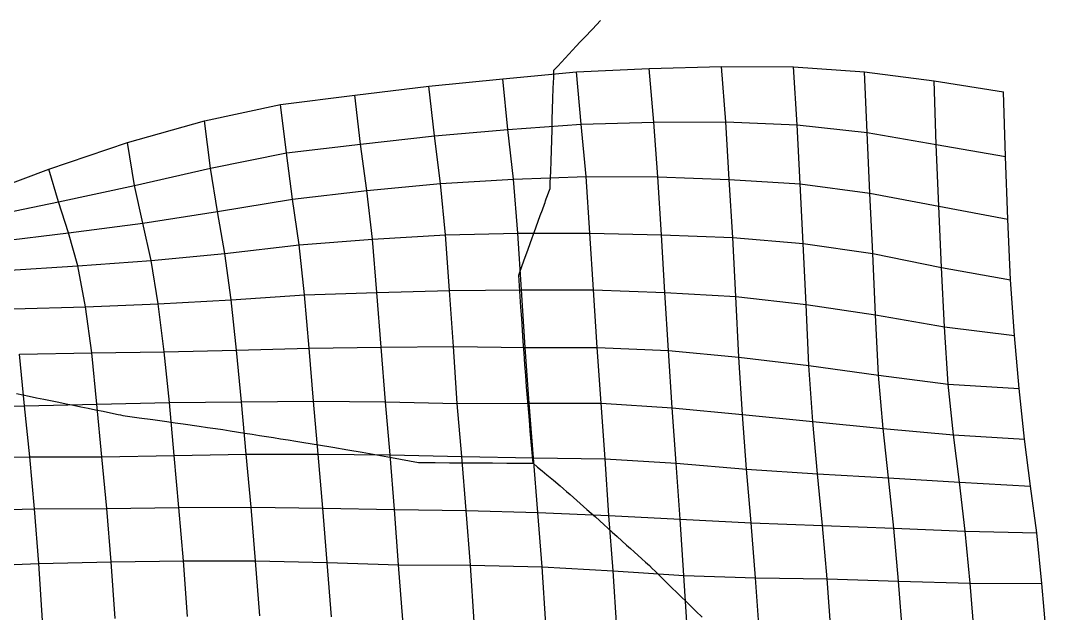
# Model space of a CAD drawing. Header units: metres. Extents: x -1994 to 1259, y -764 to 1460.
# Drawn here: x 376 to 1088, y 1049 to 1460 of the extents above; entities that cross this region are included whole.
import ezdxf

# ---------------------------------------------------------------- set-up
doc = ezdxf.new("R2010")
doc.units = ezdxf.units.M

msp = doc.modelspace()

# ---------------------------------------------------------------- linework, layer by layer
for p, q in [((767.55444, 1448.3662, -3272.1685), (773.16943, 1454.271, -3266.683)), ((773.16943, 1454.271, -3266.683), (775.97485, 1457.213, -3263.9272)), ((775.97485, 1457.213, -3263.9272), (778.78076, 1460.1549, -3261.171)), ((764.7446, 1445.4028, -3274.898), (767.55444, 1448.3662, -3272.1685)), ((756.7815, 1436.9392, -3282.5142), (759.3596, 1439.6991, -3280.0852)), ((759.3596, 1439.6991, -3280.0852), (761.9321, 1442.4242, -3277.6072)), ((761.9321, 1442.4242, -3277.6072), (764.7446, 1445.4028, -3274.898)), ((751.6167, 1431.3735, -3287.317), (756.7815, 1436.9392, -3282.5142)), ((746.3772, 1424.012, -3293.6438), (746.44385, 1425.7596, -3292.0527)), ((746.44385, 1425.7596, -3292.0527), (749.0303, 1428.5695, -3289.689)), ((749.0303, 1428.5695, -3289.689), (751.6167, 1431.3735, -3287.317)), ((761.97656, 1424.4568, -3294.0388), (812.56177, 1426.9354, -3292.1956)), ((812.56177, 1426.9354, -3292.1956), (862.87964, 1428.3041, -3289.105)), ((815.6721, 1389.6312, -3325.3457), (812.56177, 1426.9354, -3292.1956)), ((865.7427, 1389.9751, -3321.1038), (862.87964, 1428.3041, -3289.105)), ((862.87964, 1428.3041, -3289.105), (912.80005, 1428.025, -3284.163)), ((915.2207, 1387.8599, -3314.0986), (912.80005, 1428.025, -3284.163)), ((912.80005, 1428.025, -3284.163), (961.96875, 1424.6263, -3275.7163)), ((659.6072, 1414.526, -3292.1377), (710.8672, 1419.8032, -3293.4387)), ((710.8672, 1419.8032, -3293.4387), (761.97656, 1424.4568, -3294.0388)), ((714.48267, 1384.5957, -3328.9448), (710.8672, 1419.8032, -3293.4387)), ((745.9758, 1413.1208, -3303.694), (746.24756, 1420.5325, -3296.8433)), ((746.24756, 1420.5325, -3296.8433), (746.31177, 1422.2681, -3295.239)), ((746.31177, 1422.2681, -3295.239), (746.3772, 1424.012, -3293.6438)), ((765.37476, 1388.3473, -3328.5315), (761.97656, 1424.4568, -3294.0388)), ((963.9231, 1382.5266, -3303.4783), (961.96875, 1424.6263, -3275.7163)), ((961.96875, 1424.6263, -3275.7163), (1010.458, 1418.4088, -3264.102)), ((1011.8865, 1374.127, -3289.4126), (1010.458, 1418.4088, -3264.102)), ((1010.458, 1418.4088, -3264.102), (1058.5837, 1410.6821, -3250.7925)), ((608.1526, 1408.4393, -3289.9272), (659.6072, 1414.526, -3292.1377)), ((663.426, 1380.1614, -3328.5908), (659.6072, 1414.526, -3292.1377)), ((745.7302, 1405.8274, -3310.6572), (745.9758, 1413.1208, -3303.694)), ((1059.8535, 1365.7426, -3275.3638), (1058.5837, 1410.6821, -3250.7925)), ((556.61523, 1402.0106, -3287.3328), (608.1526, 1408.4393, -3289.9272)), ((612.0718, 1374.4922, -3326.8496), (608.1526, 1408.4393, -3289.9272)), ((745.51074, 1398.6392, -3317.7434), (745.7302, 1405.8274, -3310.6572)), ((503.8667, 1390.5554, -3279.0903), (556.61523, 1402.0106, -3287.3328)), ((560.62085, 1368.422, -3324.6577), (556.61523, 1402.0106, -3287.3328)), ((745.2908, 1391.448, -3324.8328), (745.51074, 1398.6392, -3317.7434)), ((450.2627, 1375.552, -3266.8616), (503.8667, 1390.5554, -3279.0903)), ((508.0349, 1357.6416, -3317.1736), (503.8667, 1390.5554, -3279.0903)), ((745.0779, 1384.2858, -3331.9526), (745.2908, 1391.448, -3324.8328)), ((765.37476, 1388.3473, -3328.5315), (815.6721, 1389.6312, -3325.3457)), ((815.6721, 1389.6312, -3325.3457), (865.7427, 1389.9751, -3321.1038)), ((818.6111, 1351.6176, -3357.6985), (815.6721, 1389.6312, -3325.3457)), ((868.1953, 1349.9427, -3351.1885), (865.7427, 1389.9751, -3321.1038)), ((865.7427, 1389.9751, -3321.1038), (915.2207, 1387.8599, -3314.0986)), ((663.426, 1380.1614, -3328.5908), (714.48267, 1384.5957, -3328.9448)), ((714.48267, 1384.5957, -3328.9448), (765.37476, 1388.3473, -3328.5315)), ((718.25684, 1350.0469, -3365.1907), (714.48267, 1384.5957, -3328.9448)), ((744.8711, 1377.1515, -3339.0996), (745.0779, 1384.2858, -3331.9526)), ((768.6987, 1351.9302, -3362.6785), (765.37476, 1388.3473, -3328.5315)), ((917.4258, 1346.8002, -3343.0293), (915.2207, 1387.8599, -3314.0986)), ((915.2207, 1387.8599, -3314.0986), (963.9231, 1382.5266, -3303.4783)), ((965.8484, 1340.3063, -3331.1047), (963.9231, 1382.5266, -3303.4783)), ((963.9231, 1382.5266, -3303.4783), (1011.8865, 1374.127, -3289.4126)), ((395.81445, 1357.0443, -3250.6956), (450.2627, 1375.552, -3266.8616)), ((455.14502, 1345.6008, -3308.2734), (450.2627, 1375.552, -3266.8616)), ((612.0718, 1374.4922, -3326.8496), (663.426, 1380.1614, -3328.5908)), ((667.5652, 1347.1277, -3366.539), (663.426, 1380.1614, -3328.5908)), ((744.66406, 1369.9991, -3346.2644), (744.8711, 1377.1515, -3339.0996)), ((508.0349, 1357.6416, -3317.1736), (560.62085, 1368.422, -3324.6577)), ((560.62085, 1368.422, -3324.6577), (612.0718, 1374.4922, -3326.8496)), ((564.9431, 1336.1465, -3363.4578), (560.62085, 1368.422, -3324.6577)), ((616.42725, 1342.3552, -3365.8054), (612.0718, 1374.4922, -3326.8496)), ((744.4324, 1362.7958, -3353.2527), (744.66406, 1369.9991, -3346.2644)), ((1013.6887, 1331.3953, -3316.4646), (1011.8865, 1374.127, -3289.4126)), ((1011.8865, 1374.127, -3289.4126), (1059.8535, 1365.7426, -3275.3638)), ((744.1853, 1355.4714, -3360.2397), (744.4324, 1362.7958, -3353.2527)), ((1061.5164, 1322.4325, -3301.7659), (1059.8535, 1365.7426, -3275.3638)), ((340.91797, 1336.6782, -3232.4414), (395.81445, 1357.0443, -3250.6956)), ((402.4502, 1334.3688, -3300.282), (395.81445, 1357.0443, -3250.6956)), ((455.14502, 1345.6008, -3308.2734), (508.0349, 1357.6416, -3317.1736)), ((512.9121, 1327.6697, -3358.562), (508.0349, 1357.6416, -3317.1736)), ((744.05493, 1351.6047, -3363.928), (744.1853, 1355.4714, -3360.2397)), ((616.42725, 1342.3552, -3365.8054), (667.5652, 1347.1277, -3366.539)), ((667.5652, 1347.1277, -3366.539), (718.25684, 1350.0469, -3365.1907)), ((671.06104, 1311.4232, -3401.4866), (667.5652, 1347.1277, -3366.539)), ((718.25684, 1350.0469, -3365.1907), (768.6987, 1351.9302, -3362.6785)), ((721.3474, 1312.6605, -3398.2485), (718.25684, 1350.0469, -3365.1907)), ((743.74243, 1343.6531, -3371.07), (743.9075, 1347.6649, -3367.5417)), ((743.9075, 1347.6649, -3367.5417), (744.05493, 1351.6047, -3363.928)), ((771.3154, 1312.579, -3393.5286), (768.6987, 1351.9302, -3362.6785)), ((768.6987, 1351.9302, -3362.6785), (818.6111, 1351.6176, -3357.6985)), ((821.06274, 1311.581, -3387.779), (818.6111, 1351.6176, -3357.6985)), ((818.6111, 1351.6176, -3357.6985), (868.1953, 1349.9427, -3351.1885)), ((870.5818, 1309.6359, -3380.965), (868.1953, 1349.9427, -3351.1885)), ((868.1953, 1349.9427, -3351.1885), (917.4258, 1346.8002, -3343.0293)), ((919.5847, 1305.5492, -3371.7454), (917.4258, 1346.8002, -3343.0293)), ((917.4258, 1346.8002, -3343.0293), (965.8484, 1340.3063, -3331.1047)), ((402.4502, 1334.3688, -3300.282), (455.14502, 1345.6008, -3308.2734)), ((460.95654, 1319.5046, -3354.0164), (455.14502, 1345.6008, -3308.2734)), ((564.9431, 1336.1465, -3363.4578), (616.42725, 1342.3552, -3365.8054)), ((620.37134, 1308.5112, -3402.8433), (616.42725, 1342.3552, -3365.8054)), ((741.98096, 1338.8091, -3375.3425), (742.8655, 1341.2452, -3373.2131)), ((742.8655, 1341.2452, -3373.2131), (743.74243, 1343.6531, -3371.07)), ((967.87476, 1298.5046, -3359.202), (965.8484, 1340.3063, -3331.1047)), ((965.8484, 1340.3063, -3331.1047), (1013.6887, 1331.3953, -3316.4646)), ((349.8357, 1323.4702, -3292.665), (402.4502, 1334.3688, -3300.282)), ((409.39673, 1312.9828, -3351.317), (402.4502, 1334.3688, -3300.282)), ((512.9121, 1327.6697, -3358.562), (564.9431, 1336.1465, -3363.4578)), ((569.41504, 1304.4932, -3402.957), (564.9431, 1336.1465, -3363.4578)), ((738.36597, 1328.8047, -3383.79), (739.782, 1332.7295, -3380.507)), ((739.782, 1332.7295, -3380.507), (740.22095, 1333.9452, -3379.4902)), ((740.22095, 1333.9452, -3379.4902), (740.65845, 1335.1558, -3378.466)), ((740.65845, 1335.1558, -3378.466), (741.0945, 1336.3611, -3377.4355)), ((741.0945, 1336.3611, -3377.4355), (741.98096, 1338.8091, -3375.3425)), ((460.95654, 1319.5046, -3354.0164), (512.9121, 1327.6697, -3358.562)), ((517.9668, 1298.4333, -3400.7769), (512.9121, 1327.6697, -3358.562)), ((736.95386, 1324.8989, -3387.098), (738.36597, 1328.8047, -3383.79)), ((1015.5115, 1288.7494, -3343.613), (1013.6887, 1331.3953, -3316.4646)), ((1013.6887, 1331.3953, -3316.4646), (1061.5164, 1322.4325, -3301.7659)), ((409.39673, 1312.9828, -3351.317), (460.95654, 1319.5046, -3354.0164)), ((466.8379, 1293.6984, -3400.0852), (460.95654, 1319.5046, -3354.0164)), ((734.13403, 1317.1051, -3393.7358), (736.95386, 1324.8989, -3387.098)), ((1063.4626, 1280.2999, -3329.4915), (1061.5164, 1322.4325, -3301.7659)), ((357.8838, 1306.6545, -3348.8352), (409.39673, 1312.9828, -3351.317)), ((415.9453, 1289.9448, -3400.496), (409.39673, 1312.9828, -3351.317)), ((620.37134, 1308.5112, -3402.8433), (671.06104, 1311.4232, -3401.4866)), ((671.06104, 1311.4232, -3401.4866), (721.3474, 1312.6605, -3398.2485)), ((673.844, 1272.7616, -3433.1113), (671.06104, 1311.4232, -3401.4866)), ((723.9468, 1273.2374, -3429.0176), (721.3474, 1312.6605, -3398.2485)), ((721.3474, 1312.6605, -3398.2485), (771.3154, 1312.579, -3393.5286)), ((731.3174, 1309.3243, -3400.3906), (732.7263, 1313.2172, -3397.0662)), ((732.7263, 1313.2172, -3397.0662), (734.13403, 1317.1051, -3393.7358)), ((773.9612, 1273.3483, -3424.514), (771.3154, 1312.579, -3393.5286)), ((771.3154, 1312.579, -3393.5286), (821.06274, 1311.581, -3387.779)), ((823.51855, 1271.5619, -3417.8784), (821.06274, 1311.581, -3387.779)), ((821.06274, 1311.581, -3387.779), (870.5818, 1309.6359, -3380.965)), ((517.9668, 1298.4333, -3400.7769), (569.41504, 1304.4932, -3402.957)), ((569.41504, 1304.4932, -3402.957), (620.37134, 1308.5112, -3402.8433)), ((573.14526, 1269.7611, -3438.997), (569.41504, 1304.4932, -3402.957)), ((623.551, 1271.4954, -3436.3174), (620.37134, 1308.5112, -3402.8433)), ((728.4934, 1301.509, -3406.9873), (729.8992, 1305.4067, -3403.7358)), ((729.8992, 1305.4067, -3403.7358), (731.3174, 1309.3243, -3400.3906)), ((872.7998, 1268.63, -3409.956), (870.5818, 1309.6359, -3380.965)), ((870.5818, 1309.6359, -3380.965), (919.5847, 1305.5492, -3371.7454)), ((921.4475, 1263.0703, -3399.081), (919.5847, 1305.5492, -3371.7454)), ((919.5847, 1305.5492, -3371.7454), (967.87476, 1298.5046, -3359.202)), ((466.8379, 1293.6984, -3400.0852), (517.9668, 1298.4333, -3400.7769)), ((522.334, 1266.345, -3439.787), (517.9668, 1298.4333, -3400.7769)), ((725.6238, 1293.5271, -3413.4893), (728.4934, 1301.509, -3406.9873)), ((969.7007, 1255.8727, -3386.3657), (967.87476, 1298.5046, -3359.202)), ((967.87476, 1298.5046, -3359.202), (1015.5115, 1288.7494, -3343.613)), ((365.1765, 1286.7046, -3401.484), (415.9453, 1289.9448, -3400.496)), ((415.9453, 1289.9448, -3400.496), (466.8379, 1293.6984, -3400.0852)), ((421.2146, 1261.599, -3443.7114), (415.9453, 1289.9448, -3400.496)), ((471.69043, 1263.624, -3441.3584), (466.8379, 1293.6984, -3400.0852)), ((722.75244, 1285.5038, -3419.8076), (724.20215, 1289.5603, -3416.6436)), ((724.20215, 1289.5603, -3416.6436), (725.6238, 1293.5271, -3413.4893)), ((722.06445, 1283.578, -3421.3098), (722.2937, 1284.2201, -3420.809)), ((722.55615, 1276.185, -3426.8855), (722.06445, 1283.578, -3421.3098)), ((722.2937, 1284.2201, -3420.809), (722.5232, 1284.8618, -3420.308)), ((722.5232, 1284.8618, -3420.308), (722.75244, 1285.5038, -3419.8076)), ((1017.7092, 1247.6602, -3372.5103), (1015.5115, 1288.7494, -3343.613)), ((1015.5115, 1288.7494, -3343.613), (1063.4626, 1280.2999, -3329.4915)), ((723.0459, 1268.7845, -3432.4512), (722.55615, 1276.185, -3426.8855)), ((1066.2708, 1241.7427, -3361.2334), (1063.4626, 1280.2999, -3329.4915)), ((522.334, 1266.345, -3439.787), (573.14526, 1269.7611, -3438.997)), ((573.14526, 1269.7611, -3438.997), (623.551, 1271.4954, -3436.3174)), ((576.35913, 1232.8877, -3472.631), (573.14526, 1269.7611, -3438.997)), ((623.551, 1271.4954, -3436.3174), (673.844, 1272.7616, -3433.1113)), ((626.49536, 1233.5033, -3468.6946), (623.551, 1271.4954, -3436.3174)), ((673.844, 1272.7616, -3433.1113), (723.9468, 1273.2374, -3429.0176)), ((676.58716, 1233.9352, -3464.5513), (673.844, 1272.7616, -3433.1113)), ((723.5337, 1261.3765, -3438.0073), (723.0459, 1268.7845, -3432.4512)), ((723.9468, 1273.2374, -3429.0176), (773.9612, 1273.3483, -3424.514)), ((726.4429, 1233.3856, -3459.3054), (723.9468, 1273.2374, -3429.0176)), ((776.416, 1233.3245, -3454.6084), (773.9612, 1273.3483, -3424.514)), ((773.9612, 1273.3483, -3424.514), (823.51855, 1271.5619, -3417.8784)), ((825.90454, 1231.2532, -3447.6528), (823.51855, 1271.5619, -3417.8784)), ((823.51855, 1271.5619, -3417.8784), (872.7998, 1268.63, -3409.956)), ((874.79395, 1226.6958, -3437.9043), (872.7998, 1268.63, -3409.956)), ((872.7998, 1268.63, -3409.956), (921.4475, 1263.0703, -3399.081)), ((370.90332, 1260.2566, -3446.8315), (421.2146, 1261.599, -3443.7114)), ((421.2146, 1261.599, -3443.7114), (471.69043, 1263.624, -3441.3584)), ((425.58667, 1229.5308, -3482.7446), (421.2146, 1261.599, -3443.7114)), ((471.69043, 1263.624, -3441.3584), (522.334, 1266.345, -3439.787)), ((475.75415, 1230.2765, -3478.954), (471.69043, 1263.624, -3441.3584)), ((526.0515, 1231.5604, -3475.7683), (522.334, 1266.345, -3439.787)), ((724.06323, 1253.3334, -3444.0393), (723.5337, 1261.3765, -3438.0073)), ((923.3657, 1220.8203, -3426.6746), (921.4475, 1263.0703, -3399.081)), ((921.4475, 1263.0703, -3399.081), (969.7007, 1255.8727, -3386.3657)), ((971.7461, 1214.1505, -3414.5522), (969.7007, 1255.8727, -3386.3657)), ((969.7007, 1255.8727, -3386.3657), (1017.7092, 1247.6602, -3372.5103)), ((724.60547, 1245.3354, -3450.1328), (724.06323, 1253.3334, -3444.0393)), ((1020.22705, 1207.8982, -3402.8992), (1017.7092, 1247.6602, -3372.5103)), ((1017.7092, 1247.6602, -3372.5103), (1066.2708, 1241.7427, -3361.2334)), ((725.16016, 1237.3857, -3456.2856), (724.60547, 1245.3354, -3450.1328)), ((1069.4783, 1204.8417, -3394.8364), (1066.2708, 1241.7427, -3361.2334)), ((526.0515, 1231.5604, -3475.7683), (576.35913, 1232.8877, -3472.631)), ((576.35913, 1232.8877, -3472.631), (626.49536, 1233.5033, -3468.6946)), ((579.58496, 1196.0634, -3506.3203), (576.35913, 1232.8877, -3472.631)), ((626.49536, 1233.5033, -3468.6946), (676.58716, 1233.9352, -3464.5513)), ((629.48804, 1195.712, -3501.2974), (626.49536, 1233.5033, -3468.6946)), ((679.1638, 1194.4174, -3495.2144), (676.58716, 1233.9352, -3464.5513)), ((676.58716, 1233.9352, -3464.5513), (726.4429, 1233.3856, -3459.3054)), ((725.7141, 1229.4445, -3462.4314), (725.16016, 1237.3857, -3456.2856)), ((729.209, 1194.6543, -3490.8523), (726.4429, 1233.3856, -3459.3054)), ((726.4429, 1233.3856, -3459.3054), (776.416, 1233.3245, -3454.6084)), ((779.21387, 1194.7244, -3486.3027), (776.416, 1233.3245, -3454.6084)), ((776.416, 1233.3245, -3454.6084), (825.90454, 1231.2532, -3447.6528)), ((375.37158, 1228.5875, -3486.313), (425.58667, 1229.5308, -3482.7446)), ((378.8816, 1192.943, -3521.3276), (375.37158, 1228.5875, -3486.313)), ((425.58667, 1229.5308, -3482.7446), (475.75415, 1230.2765, -3478.954)), ((429.12866, 1194.0188, -3517.9082), (425.58667, 1229.5308, -3482.7446)), ((475.75415, 1230.2765, -3478.954), (526.0515, 1231.5604, -3475.7683)), ((479.4021, 1195.2036, -3514.611), (475.75415, 1230.2765, -3478.954)), ((529.50024, 1195.6611, -3510.4966), (526.0515, 1231.5604, -3475.7683)), ((726.2898, 1221.5869, -3468.6807), (725.7141, 1229.4445, -3462.4314)), ((828.44116, 1191.5693, -3478.1294), (825.90454, 1231.2532, -3447.6528)), ((825.90454, 1231.2532, -3447.6528), (874.79395, 1226.6958, -3437.9043)), ((877.27075, 1186.7632, -3468.1013), (874.79395, 1226.6958, -3437.9043)), ((874.79395, 1226.6958, -3437.9043), (923.3657, 1220.8203, -3426.6746)), ((726.8877, 1213.815, -3475.0354), (726.2898, 1221.5869, -3468.6807)), ((926.0989, 1181.9512, -3458.0664), (923.3657, 1220.8203, -3426.6746)), ((923.3657, 1220.8203, -3426.6746), (971.7461, 1214.1505, -3414.5522)), ((727.4851, 1206.0496, -3481.3843), (726.8877, 1213.815, -3475.0354)), ((974.9475, 1177.2245, -3448.1274), (971.7461, 1214.1505, -3414.5522)), ((971.7461, 1214.1505, -3414.5522), (1020.22705, 1207.8982, -3402.8992)), ((728.0947, 1198.3323, -3487.7927), (727.4851, 1206.0496, -3481.3843)), ((1023.84204, 1172.6888, -3438.403), (1020.22705, 1207.8982, -3402.8992)), ((1020.22705, 1207.8982, -3402.8992), (1069.4783, 1204.8417, -3394.8364)), ((1073.1099, 1169.7019, -3430.4187), (1069.4783, 1204.8417, -3394.8364)), ((373.1797, 1201.3893, -3513.3586), (377.56836, 1200.4966, -3514.015)), ((377.56836, 1200.4966, -3514.015), (381.95557, 1199.5848, -3514.6506)), ((381.95557, 1199.5848, -3514.6506), (387.11133, 1198.5132, -3515.3977)), ((387.11133, 1198.5132, -3515.3977), (392.26758, 1197.4508, -3516.1545)), ((392.26758, 1197.4508, -3516.1545), (402.58057, 1195.3419, -3517.6843)), ((728.71655, 1190.664, -3494.2568), (728.0947, 1198.3323, -3487.7927)), ((328.55444, 1191.5349, -3524.374), (378.8816, 1192.943, -3521.3276)), ((378.8816, 1192.943, -3521.3276), (429.12866, 1194.0188, -3517.9082)), ((382.45337, 1157.5546, -3556.6304), (378.8816, 1192.943, -3521.3276)), ((402.58057, 1195.3419, -3517.6843), (407.7373, 1194.2952, -3518.4575)), ((407.7373, 1194.2952, -3518.4575), (412.89453, 1193.2502, -3519.2327)), ((412.89453, 1193.2502, -3519.2327), (417.96484, 1192.223, -3519.9949)), ((417.96484, 1192.223, -3519.9949), (423.03467, 1191.1807, -3520.7415)), ((423.03467, 1191.1807, -3520.7415), (428.1045, 1190.1329, -3521.482)), ((428.1045, 1190.1329, -3521.482), (433.34595, 1189.0494, -3522.2478)), ((429.12866, 1194.0188, -3517.9082), (479.4021, 1195.2036, -3514.611)), ((432.43237, 1157.5177, -3551.9604), (429.12866, 1194.0188, -3517.9082)), ((479.4021, 1195.2036, -3514.611), (529.50024, 1195.6611, -3510.4966)), ((482.6543, 1158.4885, -3548.4229), (479.4021, 1195.2036, -3514.611)), ((529.50024, 1195.6611, -3510.4966), (579.58496, 1196.0634, -3506.3203)), ((532.8203, 1159.2281, -3544.6257), (529.50024, 1195.6611, -3510.4966)), ((582.8198, 1159.2766, -3540.052), (579.58496, 1196.0634, -3506.3203)), ((579.58496, 1196.0634, -3506.3203), (629.48804, 1195.712, -3501.2974)), ((632.6992, 1158.8269, -3534.9182), (629.48804, 1195.712, -3501.2974)), ((629.48804, 1195.712, -3501.2974), (679.1638, 1194.4174, -3495.2144)), ((679.1638, 1194.4174, -3495.2144), (729.209, 1194.6543, -3490.8523)), ((682.43066, 1157.7626, -3529.0942), (679.1638, 1194.4174, -3495.2144)), ((729.33813, 1182.997, -3500.7195), (728.71655, 1190.664, -3494.2568)), ((729.209, 1194.6543, -3490.8523), (779.21387, 1194.7244, -3486.3027)), ((732.20435, 1156.8737, -3523.467), (729.209, 1194.6543, -3490.8523)), ((781.9873, 1156.024, -3517.8843), (779.21387, 1194.7244, -3486.3027)), ((779.21387, 1194.7244, -3486.3027), (828.44116, 1191.5693, -3478.1294)), ((831.25195, 1153.0226, -3509.8833), (828.44116, 1191.5693, -3478.1294)), ((828.44116, 1191.5693, -3478.1294), (877.27075, 1186.7632, -3468.1013)), ((433.34595, 1189.0494, -3522.2478), (438.5874, 1187.9677, -3523.0146)), ((438.5874, 1187.9677, -3523.0146), (443.82983, 1186.9019, -3523.799)), ((443.82983, 1186.9019, -3523.799), (445.44336, 1186.5739, -3524.0403)), ((445.44336, 1186.5739, -3524.0403), (447.0569, 1186.2449, -3524.281)), ((447.0569, 1186.2449, -3524.281), (448.67065, 1185.9155, -3524.5208)), ((448.67065, 1185.9155, -3524.5208), (458.34033, 1184.605, -3525.3545)), ((458.34033, 1184.605, -3525.3545), (468.0088, 1183.2653, -3526.1565)), ((468.0088, 1183.2653, -3526.1565), (477.6765, 1181.9187, -3526.9512)), ((729.9773, 1175.4026, -3507.2646), (729.33813, 1182.997, -3500.7195)), ((880.24316, 1148.8881, -3500.6096), (877.27075, 1186.7632, -3468.1013)), ((877.27075, 1186.7632, -3468.1013), (926.0989, 1181.9512, -3458.0664)), ((477.6765, 1181.9187, -3526.9512), (483.3069, 1181.1346, -3527.4138)), ((483.3069, 1181.1346, -3527.4138), (488.93677, 1180.342, -3527.8674)), ((488.93677, 1180.342, -3527.8674), (500.19458, 1178.7341, -3528.7505)), ((500.19458, 1178.7341, -3528.7505), (505.823, 1177.9192, -3529.1797)), ((505.823, 1177.9192, -3529.1797), (511.4502, 1177.0869, -3529.5903)), ((511.4502, 1177.0869, -3529.5903), (516.5564, 1176.3313, -3529.963)), ((516.5564, 1176.3313, -3529.963), (521.66187, 1175.5626, -3530.3208)), ((521.66187, 1175.5626, -3530.3208), (531.8699, 1173.9896, -3530.9983)), ((929.45264, 1145.6582, -3492.3523), (926.0989, 1181.9512, -3458.0664)), ((926.0989, 1181.9512, -3458.0664), (974.9475, 1177.2245, -3448.1274)), ((978.7827, 1142.9291, -3484.6577), (974.9475, 1177.2245, -3448.1274)), ((974.9475, 1177.2245, -3448.1274), (1023.84204, 1172.6888, -3438.403)), ((531.8699, 1173.9896, -3530.9983), (536.97266, 1173.1854, -3531.3179)), ((536.97266, 1173.1854, -3531.3179), (542.07324, 1172.3623, -3531.617)), ((542.07324, 1172.3623, -3531.617), (546.9031, 1171.5829, -3531.9)), ((546.9031, 1171.5829, -3531.9), (551.73315, 1170.8082, -3532.1877)), ((551.73315, 1170.8082, -3532.1877), (556.56396, 1170.0378, -3532.481)), ((556.56396, 1170.0378, -3532.481), (561.92896, 1169.1826, -3532.8064)), ((561.92896, 1169.1826, -3532.8064), (567.29443, 1168.3334, -3533.1384)), ((567.29443, 1168.3334, -3533.1384), (572.6604, 1167.4879, -3533.4749)), ((730.6338, 1167.8796, -3513.8909), (729.9773, 1175.4026, -3507.2646)), ((1028.0496, 1139.9381, -3476.669), (1023.84204, 1172.6888, -3438.403)), ((1023.84204, 1172.6888, -3438.403), (1073.1099, 1169.7019, -3430.4187)), ((1077.3611, 1137.1316, -3468.8872), (1073.1099, 1169.7019, -3430.4187)), ((572.6604, 1167.4879, -3533.4749), (582.8865, 1165.8771, -3534.116)), ((582.8865, 1165.8771, -3534.116), (592.99146, 1164.1973, -3534.6558)), ((592.99146, 1164.1973, -3534.6558), (603.1985, 1162.4119, -3535.1062)), ((603.1985, 1162.4119, -3535.1062), (613.35596, 1160.6349, -3535.5542)), ((731.0654, 1162.9292, -3518.2512), (730.6338, 1167.8796, -3513.8909)), ((731.4949, 1157.9655, -3522.5972), (731.0654, 1162.9292, -3518.2512)), ((332.19897, 1156.4479, -3560.0151), (382.45337, 1157.5546, -3556.6304)), ((385.8567, 1121.4668, -3591.1472), (382.45337, 1157.5546, -3556.6304)), ((382.45337, 1157.5546, -3556.6304), (432.43237, 1157.5177, -3551.9604)), ((432.43237, 1157.5177, -3551.9604), (482.6543, 1158.4885, -3548.4229)), ((435.89062, 1121.6577, -3586.7332), (432.43237, 1157.5177, -3551.9604)), ((482.6543, 1158.4885, -3548.4229), (532.8203, 1159.2281, -3544.6257)), ((486.02563, 1122.2682, -3582.7908), (482.6543, 1158.4885, -3548.4229)), ((532.8203, 1159.2281, -3544.6257), (582.8198, 1159.2766, -3540.052)), ((536.1057, 1122.6508, -3578.5923), (532.8203, 1159.2281, -3544.6257)), ((585.9075, 1121.8793, -3573.0972), (582.8198, 1159.2766, -3540.052)), ((582.8198, 1159.2766, -3540.052), (632.6992, 1158.8269, -3534.9182)), ((613.35596, 1160.6349, -3535.5542), (623.51025, 1158.8356, -3535.9775)), ((623.51025, 1158.8356, -3535.9775), (633.6648, 1157.0352, -3536.3997)), ((635.6738, 1120.9608, -3567.437), (632.6992, 1158.8269, -3534.9182)), ((632.6992, 1158.8269, -3534.9182), (682.43066, 1157.7626, -3529.0942)), ((633.6648, 1157.0352, -3536.3997), (639.89575, 1155.9302, -3536.6587)), ((639.89575, 1155.9302, -3536.6587), (646.1233, 1154.7946, -3536.884)), ((646.1233, 1154.7946, -3536.884), (652.3467, 1153.6364, -3537.084)), ((685.4802, 1120.2078, -3561.9624), (682.43066, 1157.7626, -3529.0942)), ((682.43066, 1157.7626, -3529.0942), (732.20435, 1156.8737, -3523.467)), ((731.9204, 1152.9895, -3526.9292), (731.4949, 1157.9655, -3522.5972)), ((735.1394, 1118.8428, -3555.8005), (732.20435, 1156.8737, -3523.467)), ((732.20435, 1156.8737, -3523.467), (781.9873, 1156.024, -3517.8843)), ((784.65234, 1116.8727, -3548.9587), (781.9873, 1156.024, -3517.8843)), ((781.9873, 1156.024, -3517.8843), (831.25195, 1153.0226, -3509.8833)), ((652.3467, 1153.6364, -3537.084), (656.1997, 1153.6077, -3536.5955)), ((656.1997, 1153.6077, -3536.5955), (660.05176, 1153.5686, -3536.095)), ((660.05176, 1153.5686, -3536.095), (663.9016, 1153.5183, -3535.582)), ((663.9016, 1153.5183, -3535.582), (673.876, 1153.3885, -3534.253)), ((673.876, 1153.3885, -3534.253), (683.8584, 1153.3009, -3532.9714)), ((683.8584, 1153.3009, -3532.9714), (693.84644, 1153.2593, -3531.7424)), ((693.84644, 1153.2593, -3531.7424), (703.8362, 1153.2177, -3530.5132)), ((703.8362, 1153.2177, -3530.5132), (713.82227, 1153.1471, -3529.2507)), ((713.82227, 1153.1471, -3529.2507), (723.8032, 1153.0502, -3527.959)), ((723.8032, 1153.0502, -3527.959), (726.5083, 1153.0238, -3527.609)), ((726.5083, 1153.0238, -3527.609), (729.2141, 1153.0037, -3527.2654)), ((729.2141, 1153.0037, -3527.2654), (731.9204, 1152.9895, -3526.9292)), ((731.9204, 1152.9895, -3526.9292), (735.1118, 1150.3517, -3528.8433)), ((735.1118, 1150.3517, -3528.8433), (738.3008, 1147.7007, -3530.7437)), ((738.3008, 1147.7007, -3530.7437), (741.4868, 1145.0363, -3532.6294)), ((833.98, 1114.133, -3541.2524), (831.25195, 1153.0226, -3509.8833)), ((831.25195, 1153.0226, -3509.8833), (880.24316, 1148.8881, -3500.6096)), ((883.376, 1111.6779, -3533.8652), (880.24316, 1148.8881, -3500.6096)), ((880.24316, 1148.8881, -3500.6096), (929.45264, 1145.6582, -3492.3523)), ((741.4868, 1145.0363, -3532.6294), (743.7854, 1143.1145, -3533.99)), ((743.7854, 1143.1145, -3533.99), (746.08154, 1141.1804, -3535.338)), ((746.08154, 1141.1804, -3535.338), (750.66797, 1137.2869, -3538.0051)), ((932.9263, 1109.8625, -3527.1975), (929.45264, 1145.6582, -3492.3523)), ((929.45264, 1145.6582, -3492.3523), (978.7827, 1142.9291, -3484.6577)), ((982.45435, 1107.9548, -3520.4258), (978.7827, 1142.9291, -3484.6577)), ((978.7827, 1142.9291, -3484.6577), (1028.0496, 1139.9381, -3476.669)), ((1031.9465, 1105.898, -3513.4863), (1028.0496, 1139.9381, -3476.669)), ((1028.0496, 1139.9381, -3476.669), (1077.3611, 1137.1316, -3468.8872)), ((750.66797, 1137.2869, -3538.0051), (752.9585, 1135.3268, -3539.3245)), ((752.9585, 1135.3268, -3539.3245), (755.2461, 1133.3547, -3540.6304)), ((755.2461, 1133.3547, -3540.6304), (757.59375, 1131.3309, -3541.9702)), ((1081.6318, 1104.6433, -3507.4485), (1077.3611, 1137.1316, -3468.8872)), ((757.59375, 1131.3309, -3541.9702), (759.937, 1129.2882, -3543.2898)), ((759.937, 1129.2882, -3543.2898), (764.6167, 1125.1766, -3545.8977)), ((335.47314, 1119.8245, -3593.9302), (385.8567, 1121.4668, -3591.1472)), ((385.8567, 1121.4668, -3591.1472), (435.89062, 1121.6577, -3586.7332)), ((388.81934, 1083.5502, -3623.6094), (385.8567, 1121.4668, -3591.1472)), ((435.89062, 1121.6577, -3586.7332), (486.02563, 1122.2682, -3582.7908)), ((439.07153, 1084.6471, -3620.2131), (435.89062, 1121.6577, -3586.7332)), ((486.02563, 1122.2682, -3582.7908), (536.1057, 1122.6508, -3578.5923)), ((489.23267, 1085.3665, -3616.393), (486.02563, 1122.2682, -3582.7908)), ((539.23413, 1085.4229, -3611.8281), (536.1057, 1122.6508, -3578.5923)), ((536.1057, 1122.6508, -3578.5923), (585.9075, 1121.8793, -3573.0972)), ((588.9336, 1084.226, -3605.855), (585.9075, 1121.8793, -3573.0972)), ((585.9075, 1121.8793, -3573.0972), (635.6738, 1120.9608, -3567.437)), ((638.5337, 1082.6174, -3599.4197), (635.6738, 1120.9608, -3567.437)), ((635.6738, 1120.9608, -3567.437), (685.4802, 1120.2078, -3561.9624)), ((688.469, 1082.3994, -3594.5464), (685.4802, 1120.2078, -3561.9624)), ((685.4802, 1120.2078, -3561.9624), (735.1394, 1118.8428, -3555.8005)), ((738.17554, 1081.2322, -3588.6064), (735.1394, 1118.8428, -3555.8005)), ((735.1394, 1118.8428, -3555.8005), (784.65234, 1116.8727, -3548.9587)), ((764.6167, 1125.1766, -3545.8977), (766.95337, 1123.1068, -3547.186)), ((766.95337, 1123.1068, -3547.186), (769.28687, 1121.0256, -3548.4617)), ((769.28687, 1121.0256, -3548.4617), (772.2329, 1118.3983, -3550.0715)), ((772.2329, 1118.3983, -3550.0715), (775.17847, 1115.7682, -3551.6787)), ((775.17847, 1115.7682, -3551.6787), (781.06714, 1110.4988, -3554.8826)), ((787.4573, 1078.3015, -3580.6855), (784.65234, 1116.8727, -3548.9587)), ((784.65234, 1116.8727, -3548.9587), (833.98, 1114.133, -3541.2524)), ((836.65845, 1075.0381, -3572.3906), (833.98, 1114.133, -3541.2524)), ((833.98, 1114.133, -3541.2524), (883.376, 1111.6779, -3533.8652)), ((886.2971, 1073.5898, -3566.135), (883.376, 1111.6779, -3533.8652)), ((883.376, 1111.6779, -3533.8652), (932.9263, 1109.8625, -3527.1975)), ((781.06714, 1110.4988, -3554.8826), (784.01, 1107.8597, -3556.4792)), ((784.01, 1107.8597, -3556.4792), (786.9519, 1105.2169, -3558.0715)), ((786.9519, 1105.2169, -3558.0715), (790.27075, 1102.2357, -3559.8677)), ((936.0996, 1072.8203, -3560.642), (932.9263, 1109.8625, -3527.1975)), ((932.9263, 1109.8625, -3527.1975), (982.45435, 1107.9548, -3520.4258)), ((985.70215, 1071.2218, -3554.2178), (982.45435, 1107.9548, -3520.4258)), ((982.45435, 1107.9548, -3520.4258), (1031.9465, 1105.898, -3513.4863)), ((1035.3484, 1069.8049, -3547.9976), (1031.9465, 1105.898, -3513.4863)), ((1031.9465, 1105.898, -3513.4863), (1081.6318, 1104.6433, -3507.4485)), ((1085.2957, 1069.6361, -3543.1794), (1081.6318, 1104.6433, -3507.4485)), ((790.27075, 1102.2357, -3559.8677), (793.5908, 1099.2601, -3561.6702)), ((793.5908, 1099.2601, -3561.6702), (796.9121, 1096.2906, -3563.4795)), ((796.9121, 1096.2906, -3563.4795), (799.54565, 1093.9364, -3564.9143)), ((799.54565, 1093.9364, -3564.9143), (802.17505, 1091.5673, -3566.3318)), ((802.17505, 1091.5673, -3566.3318), (807.4275, 1086.8057, -3569.139)), ((338.3225, 1081.4379, -3625.8643), (388.81934, 1083.5502, -3623.6094)), ((388.81934, 1083.5502, -3623.6094), (439.07153, 1084.6471, -3620.2131)), ((391.3623, 1043.8926, -3654.1152), (388.81934, 1083.5502, -3623.6094)), ((439.07153, 1084.6471, -3620.2131), (489.23267, 1085.3665, -3616.393)), ((441.69897, 1045.3401, -3651.113), (439.07153, 1084.6471, -3620.2131)), ((489.23267, 1085.3665, -3616.393), (539.23413, 1085.4229, -3611.8281)), ((491.99316, 1046.6116, -3647.9133), (489.23267, 1085.3665, -3616.393)), ((542.13354, 1047.2443, -3643.9958), (539.23413, 1085.4229, -3611.8281)), ((539.23413, 1085.4229, -3611.8281), (588.9336, 1084.226, -3605.855)), ((591.9075, 1046.3572, -3638.3708), (588.9336, 1084.226, -3605.855)), ((588.9336, 1084.226, -3605.855), (638.5337, 1082.6174, -3599.4197)), ((807.4275, 1086.8057, -3569.139), (810.05054, 1084.413, -3570.5288)), ((810.05054, 1084.413, -3570.5288), (812.67163, 1082.0137, -3571.9106)), ((641.41504, 1044.3641, -3631.5032), (638.5337, 1082.6174, -3599.4197)), ((638.5337, 1082.6174, -3599.4197), (688.469, 1082.3994, -3594.5464)), ((691.07983, 1043.0242, -3625.3694), (688.469, 1082.3994, -3594.5464)), ((688.469, 1082.3994, -3594.5464), (738.17554, 1081.2322, -3588.6064)), ((740.6831, 1041.4275, -3618.9473), (738.17554, 1081.2322, -3588.6064)), ((738.17554, 1081.2322, -3588.6064), (787.4573, 1078.3015, -3580.6855)), ((789.9929, 1038.6144, -3611.1582), (787.4573, 1078.3015, -3580.6855)), ((787.4573, 1078.3015, -3580.6855), (836.65845, 1075.0381, -3572.3906)), ((812.67163, 1082.0137, -3571.9106), (814.6404, 1080.088, -3573.0496)), ((814.6404, 1080.088, -3573.0496), (816.60815, 1078.1576, -3574.183)), ((816.60815, 1078.1576, -3574.183), (818.5752, 1076.2263, -3575.315)), ((818.5752, 1076.2263, -3575.315), (820.2644, 1074.5676, -3576.2866)), ((820.2644, 1074.5676, -3576.2866), (821.9531, 1072.908, -3577.2573)), ((821.9531, 1072.908, -3577.2573), (823.6426, 1071.249, -3578.2292)), ((823.6426, 1071.249, -3578.2292), (827.9099, 1067.059, -3580.6843)), ((839.2583, 1035.617, -3603.162), (836.65845, 1075.0381, -3572.3906)), ((836.65845, 1075.0381, -3572.3906), (886.2971, 1073.5898, -3566.135)), ((889.0425, 1034.7712, -3597.5835), (886.2971, 1073.5898, -3566.135)), ((886.2971, 1073.5898, -3566.135), (936.0996, 1072.8203, -3560.642)), ((938.9448, 1034.4166, -3592.557), (936.0996, 1072.8203, -3560.642)), ((936.0996, 1072.8203, -3560.642), (985.70215, 1071.2218, -3554.2178)), ((988.57495, 1032.9329, -3586.2612), (985.70215, 1071.2218, -3554.2178)), ((985.70215, 1071.2218, -3554.2178), (1035.3484, 1069.8049, -3547.9976)), ((1038.408, 1032.2902, -3580.911), (1035.3484, 1069.8049, -3547.9976)), ((1035.3484, 1069.8049, -3547.9976), (1085.2957, 1069.6361, -3543.1794)), ((1088.4209, 1032.395, -3576.4004), (1085.2957, 1069.6361, -3543.1794)), ((827.9099, 1067.059, -3580.6843), (832.17944, 1062.8759, -3583.1477)), ((832.17944, 1062.8759, -3583.1477), (840.7251, 1054.5319, -3588.1016)), ((840.7251, 1054.5319, -3588.1016), (845.001, 1050.3708, -3590.5918)), ((845.001, 1050.3708, -3590.5918), (849.28467, 1046.2384, -3593.115))]:
    msp.add_line(p, q)

doc.saveas('drawing.dxf')
